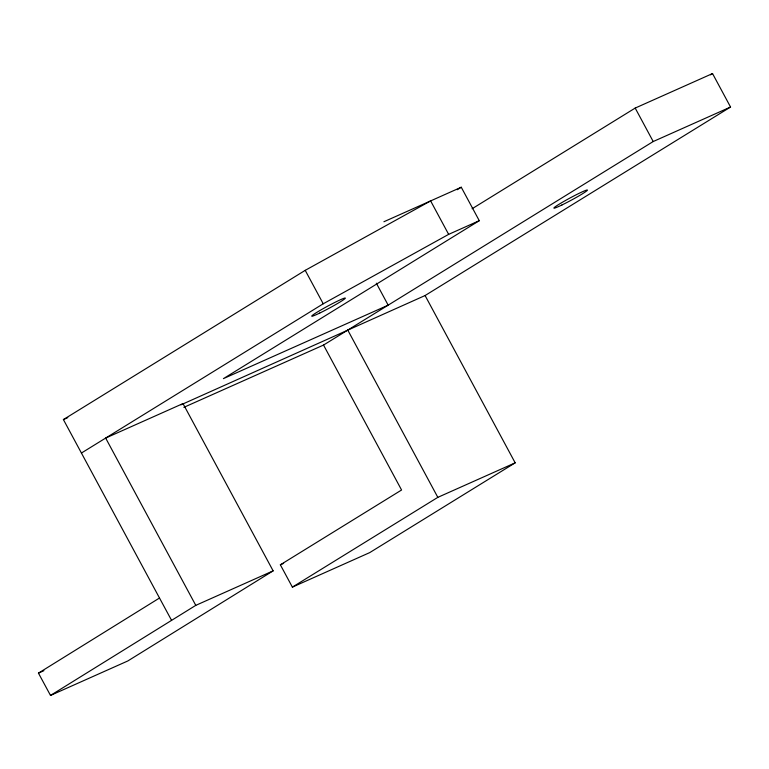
<?xml version="1.0" encoding="UTF-8"?>
<svg xmlns="http://www.w3.org/2000/svg" width="769" height="769" viewBox="0 0 769 769"><rect width="100%" height="100%" fill="white"/><g stroke="black" fill="none" stroke-linecap="round" stroke-linejoin="round"><path stroke-width="1.15" d="M183.858 407.339L323.528 345.06L653.208 141.534L730.55 107.026L712.536 73.564L635.194 108.073L472.089 208.755M81.427 453.037L105.661 438.07L183.003 403.571L273.13 570.858L127.846 660.946L50.504 695.436L38.45 673.125L159.5 598.013L63.404 419.576L305.216 270.342L430.63 200.911L461.256 187.232L479.27 220.693L223.414 378.636L388.172 305.168L376.339 283.194M50.504 695.436L195.787 605.357L273.13 570.858M457.18 189.751L461.256 187.232M479.27 220.693L448.644 234.362L323.23 303.784L105.661 438.07L195.787 605.357M710.489 74.824L712.536 73.564M180.984 404.821L425.084 295.536L730.55 107.026M425.084 295.536L515.172 462.842L369.716 552.613L292.374 587.122L280.358 564.811L401.572 490.007L323.528 345.06M292.374 587.122L437.83 497.351L515.172 462.842M63.404 419.576L67.787 417.625M280.358 564.811L283.626 563.35M38.45 673.125L43.9 670.693M383.914 221.741L430.63 200.911L448.644 234.362M159.5 598.013L171.554 620.323M635.194 108.073L653.208 141.534M347.742 330.045L437.83 497.351M305.216 270.342L323.23 303.784M319.702 313.07A19.042 1.259 -28.3 0 0 345.339 298.17A19.042 1.259 -28.3 0 0 320.673 310.07A19.042 1.259 -28.3 0 0 319.702 313.07M561.956 204.967A19.042 1.259 -28.3 0 0 587.439 190.135A19.042 1.259 -28.3 0 0 562.591 202.151A19.042 1.259 -28.3 0 0 561.956 204.967"/></g></svg>
